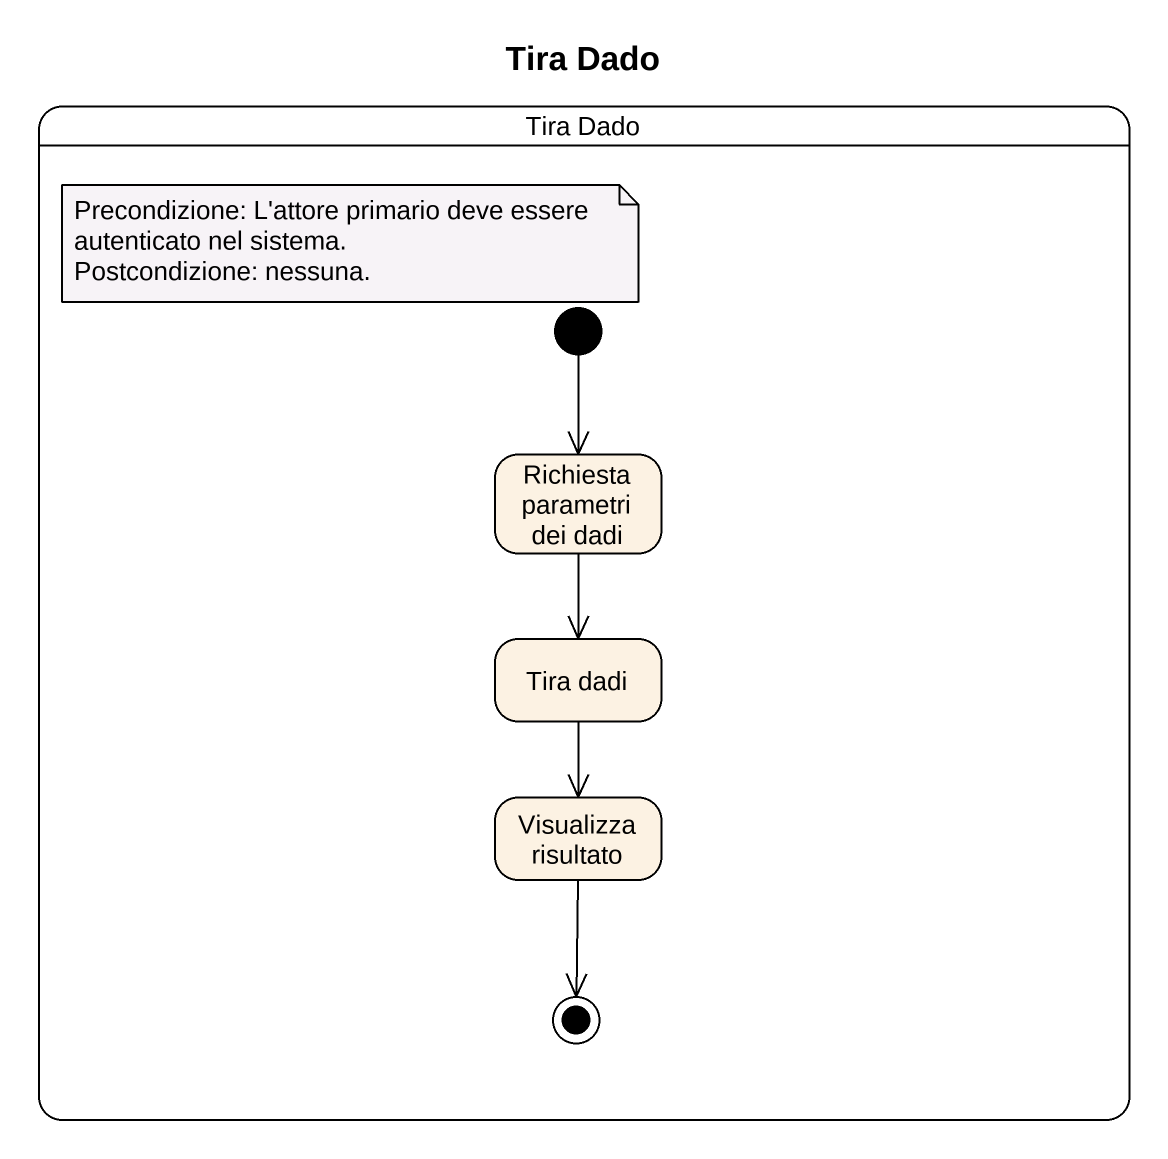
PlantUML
@startuml
title Tira Dado
hide empty description
state "Tira Dado" as Tira_Dado {
  state "Richiesta parametri dei dadi" as Richiesta_parametri_dei_dadi
  state "Tira dadi" as Tira_dadi
  state "Visualizza risultato" as Visualizza_risultato
  [*] --> Richiesta_parametri_dei_dadi
  Visualizza_risultato --> [*]
}
Richiesta_parametri_dei_dadi --> Tira_dadi
Tira_dadi --> Visualizza_risultato
note as N1
  Precondizione: L'attore primario deve essere autenticato nel sistema.
  Postcondizione: nessuna.
end note
@enduml
